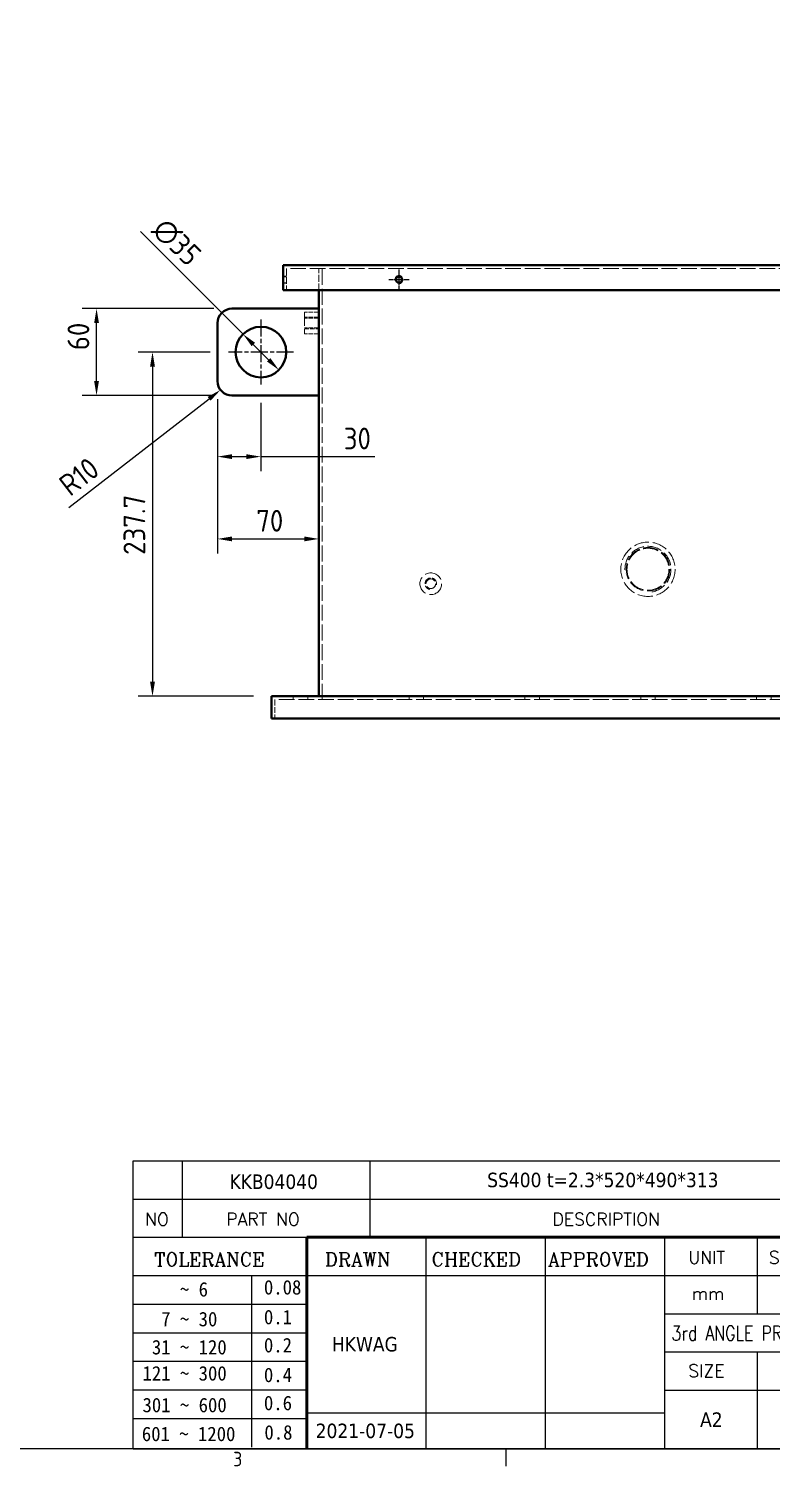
# Model space of a CAD drawing. Header units: millimetres. Extents: x 0 to 2970, y 0 to 2100.
# Drawn here: x 1898 to 2411, y 38 to 1031 of the extents above; entities that cross this region are included whole.
import ezdxf
from ezdxf.enums import TextEntityAlignment as Align

# ---------------------------------------------------------------- set-up
doc = ezdxf.new("R2010")
doc.units = ezdxf.units.MM
doc.header["$LTSCALE"] = 5
doc.linetypes.add('CHAIN', pattern=[0.35429999999999995, 0.2362, -0.0295, 0.0591, -0.0295])
doc.linetypes.add('DASHED', pattern=[0.2067, 0.1654, -0.0413])
doc.layers.get('0').update_dxf_attribs({"color": 3, "lineweight": 25})
for name, color, linetype, lineweight in [('가려진 것(ISO)', 2, 'DASHED', 18), ('가시적인 것(ISO)', 3, 'Continuous', 40), ('가시적인 좁은 것(ISO)', 3, 'Continuous', 35), ('경계(ISO)', 7, 'Continuous', 25), ('제목(ISO)', 5, 'Continuous', 50), ('중심 표식(ISO)', 1, 'Continuous', 25), ('치수(ISO)', 2, 'Continuous', 25)]:
    doc.layers.add(name, color=color, linetype=linetype, lineweight=lineweight)
doc.styles.add('HAN_291', font='')
doc.styles.add('RC_284', font='ROMANC.shx')
doc.styles.add('RC_287', font='ROMANC.shx')
doc.styles.add('문자 텍스트_PSTEK_POSCO', font='isocp.shx')
doc.styles.add('치수 텍스트_PSTEK_POSCO', font='isocp.shx')
doc.styles.add('텍스트 스타일198', font='tahoma.ttf')
doc.styles.add('텍스트 스타일333', font='ROMANC.shx', dxfattribs={"width": 0.800000011920929})
doc.styles.get('HAN_291').set_extended_font_data('GulimChe')
doc.dimstyles.new('치수_PSTEK_POSCO', dxfattribs={"dimscale": 5, "dimtxt": 3, "dimasz": 2, "dimexe": 2, "dimexo": 2.5, "dimgap": 1, "dimtad": 1, "dimrnd": 1e-08, "dimdsep": 46, "dimtxsty": '치수 텍스트_PSTEK_POSCO', "dimcen": 0.09, "dimdle": 10, "dimclrd": 7, "dimclre": 7, "dimclrt": 2, "dimadec": 1, "dimazin": 2, "dimtfac": 1, "dimtmove": 0, "dimatfit": 3, "dimfxl": 0, "dimtolj": 1, "dimlwd": -1, "dimlwe": -1, "dimarcsym": 0})

# ---------------------------------------------------------------- blocks, each defined once
blk = doc.blocks.new('경계 Default Border')
at = {"layer": '경계(ISO)'}
blk.add_line((445.4999923706055, 10), (445.4999923706055, 7.599999904632568), dxfattribs=at)
at = {"layer": '경계(ISO)', "flags": 128}
blk.add_lwpolyline([(10, 10), (10, 410), (584.0000152587891, 410), (584.0000152587891, 10), (10, 10)], dxfattribs=at)
at = {"layer": '경계(ISO)', "color": 2, "insert": (407.8206930345746, 7.580929648038), "char_height": 2.000000029802322, "attachment_point": 7, "style": '문자 텍스트_PSTEK_POSCO'}
blk.add_mtext('3', dxfattribs=at)
blk = doc.blocks.new('제목 블록 PSTEK')
at = {"color": 180}
for p, q in [((182.475792979055, 11.79100474011392), (182.4757929790549, 51.56524660363496)), ((182.4757929790549, 51.56524660363496), (372.4757929537551, 51.56524660363496)), ((189.2651435055721, 51.56524660363496), (189.2651435055722, 41.00524660363494)), ((215.2152739891528, 41.00524660363494), (215.2152739891528, 51.56524660363496)), ((182.475792979055, 46.2852466036349), (372.4757929537551, 46.28524660363492)), ((182.475792979055, 41.00524660363493), (206.451475290024, 41.00524660363493)), ((222.9401812389276, 11.79100474011392), (222.9401812389276, 41.00524660363494)), ((239.4288871878316, 11.79100474011392), (239.4288871878316, 41.00524660363494)), ((255.9175931367356, 11.79100474011392), (255.9175931367356, 41.00524660363494)), ((268.6918866058747, 41.00524660363494), (268.6918866058747, 30.44524660363498)), ((182.475792979055, 35.72524660363497), (206.451475290024, 35.72524660363497)), ((198.8621818849491, 12.02524660363491), (198.8621818849491, 35.72524660363497)), ((206.451475290024, 35.72524660363497), (372.4757929537551, 35.72524660363497)), ((182.475792979055, 31.77524660363492), (206.451475290024, 31.77524660363492)), ((255.917593136736, 30.44524660363498), (372.4757929537552, 30.44524660363501)), ((182.475792979055, 27.82524660363487), (206.451475290024, 27.82524660363487)), ((182.475792979055, 23.87524660363505), (206.451475290024, 23.87524660363505)), ((255.9175931367359, 25.16524660363502), (372.4757929537552, 25.165246603635)), ((268.6918866058744, 25.16524660363502), (268.6918866058744, 11.79100474011392)), ((182.475792979055, 19.92524660363478), (206.451475290024, 19.92524660363478)), ((255.9175931367359, 19.88524660363481), (310.0881549537553, 19.88524660363481)), ((182.475792979055, 15.97524660363496), (206.451475290024, 15.97524660363496)), ((206.451475290024, 16.74100474011396), (255.9175931367359, 16.74100474011396)), ((182.475792979055, 11.79100474011392), (372.4757929537551, 11.79100474011389))]:
    blk.add_line(p, q, dxfattribs=at)
at = {"color": 7, "lineweight": 50}
for p, q in [((206.4514752900237, 11.79100474011392), (206.4514752900237, 41.00524660363494)), ((206.451475290024, 41.00524660363494), (372.4757929537551, 41.00524660363496))]:
    blk.add_line(p, q, dxfattribs=at)
at = {"layer": '제목(ISO)', "lineweight": 18}
blk.add_line((182.475792979055, 35.72500474011393), (182.475792979055, 11.79100474011392), dxfattribs=at)
at = {"color": 2}
for s, height, style, p in [('NO', 1.742399930953979, 'RC_284', (184.135398793432, 42.62317362549192)), ('PART NO', 1.742399930953979, 'RC_284', (195.3359407378685, 42.62317362549192)), ('DESCRIPTION', 1.742399930953979, 'RC_284', (240.4025565652523, 42.62317362549192)), (' TOLERANCE', 1.899999976158142, 'RC_287', (184.0872874387979, 37.00893196870329)), ('DRAWN', 1.899999976158142, 'RC_287', (208.9766620976279, 37.00893196870329)), ('CHECKED', 1.899999976158142, 'RC_287', (223.6856844514997, 37.00893196870329)), ('APPROVED', 1.899999976158142, 'RC_287', (239.7795453577791, 37.00893196870329)), ('UNIT', 1.742399930953979, 'RC_284', (259.1652673287452, 37.34317362549218)), ('SCALE', 1.742399930953979, 'RC_284', (270.2934779252897, 37.34317362549218)), ('    ~ 6', 2.000000029802322, 'HAN_291', (183.7721304966814, 32.8176515608431)), ('0.08', 2.000000029802322, 'HAN_291', (200.5467345600617, 33.09873600004101)), ('mm', 1.742399930953979, 'RC_284', (259.6505418159997, 32.3543089683787)), ('  7 ~ 30', 2.000000029802322, 'HAN_291', (183.7721304966814, 28.70538114822415)), ('0.1', 2.000000029802322, 'HAN_291', (200.5467345600617, 28.98646558742206)), (' 31 ~ 120', 2.000000029802322, 'HAN_291', (183.7721304966814, 24.82628181916237)), ('0.2', 2.000000029802322, 'HAN_291', (200.5467345600617, 25.10736625836028)), ('121 ~ 300', 2.000000029802322, 'HAN_291', (183.7721304966814, 21.21401206133254)), ('0.4', 2.000000029802322, 'HAN_291', (200.5467345600617, 20.99509650053045)), ('SIZE', 1.742399930953979, 'RC_284', (259.1652673287452, 21.69497768947366)), ('301 ~ 600', 2.000000029802322, 'HAN_291', (183.7721304966814, 16.83491273227077)), ('0.6', 2.000000029802322, 'HAN_291', (200.5467345600617, 17.11599717146868)), ('601 ~ 1200', 2.000000029802322, 'HAN_291', (183.6802025156883, 12.84759660881125)), ('0.8', 2.000000029802322, 'HAN_291', (200.6097246063884, 13.05732192299702))]:
    blk.add_text(s, height=height, dxfattribs=dict(at, style=style)).set_placement(p)
at = {"color": 2, "style": '텍스트 스타일333', "width": 0.7999999523162842}
blk.add_text('3rd ANGLE PROJ.', height=2.000000029802322, dxfattribs=at).set_placement((256.8430306642954, 26.76148381654429))
at = {"layer": '제목(ISO)', "color": 7, "style": '텍스트 스타일198'}
for tag, p in [('4._COLOR_001', (314.437215400216, 49.5882790299826)), ('부품_번호_001', (195.7903726437438, 47.68071419841495)), ('설명_001', (231.3815222080338, 47.92245856837096)), ('재질_001', (291.700959055687, 47.92591818687281)), ("3._Q'TY_001", (312.7051684940307, 47.92188863680521)), ('질량\\P3;_001', (349.4577374920436, 48.1643332325385)), ('4._COLOR_002', (323.4400974706327, 46.21330697586907)), ('1._MODEL_NAME_001', (332.0304049806628, 37.36524659519486)), ('제목_001', (338.1474522096431, 32.12134217035067)), ('부품_번호_001', (334.4496128969756, 26.80591818687283)), ('설계자_001', (209.9396160013646, 25.23446884679021)), ('프로젝트_001', (271.5781103856521, 16.70760140974343)), ('시트_크기_001', (260.7896290458918, 14.81730632141838)), ('작성_날짜_001', (207.688440696938, 13.26600473167383)), ('프로젝트_002', (274.2373147712887, 13.28105905531428))]:
    blk.add_attdef(tag, p, '', height=2.000000029802322, dxfattribs=at)
for tag, p in [('점검자', (231.1845342133799, 26.23312567187446)), ('엔지니어링_승인자', (247.673240162284, 26.23312567187446)), ('점검_날짜', (231.1845342133799, 14.26600474011394)), ('엔지니어링_승인_날짜', (247.6732401622839, 14.26600474011394))]:
    blk.add_attdef(tag, text='', height=2.000000029802322, dxfattribs=at).set_placement(p, align=Align.MIDDLE_CENTER)
blk = doc.blocks.new('*D67')
at = {"layer": 'Defpoints', "color": 0, "transparency": 16777216}
for p in [(2038.29136022186, 787.4048477460615), (2030.386507447434, 781.2800373314719)]:
    blk.add_point(p, dxfattribs=at)
at = {"layer": '치수(ISO)', "color": 7, "transparency": 16777216}
blk.add_line((1925.663681074371, 700.139062803758), (2022.481654673009, 775.1552269168826), dxfattribs=at)
blk.add_solid([(2021.460852937244, 776.4727023792867), (2023.502456408774, 773.8377514544784), (2030.386507447434, 781.2800373314719)], dxfattribs=at)
at = {"layer": '치수(ISO)', "color": 2, "transparency": 16777216, "insert": (1921.960094443347, 713.0825339790844), "char_height": 15, "attachment_point": 4, "rotation": 37.769115427075846, "style": '치수 텍스트_PSTEK_POSCO'}
blk.add_mtext('\\A1;R10', dxfattribs=at)
blk = doc.blocks.new('*D68')
at = {"layer": 'Defpoints', "color": 0, "transparency": 16777216}
for p in [(2045.916991551093, 819.7792164168244), (2070.665728892626, 795.0304790752991)]:
    blk.add_point(p, dxfattribs=at)
at = {"layer": '치수(ISO)', "color": 7, "transparency": 16777216}
for p, q in [((2045.916991551093, 819.7792164168244), (1975.060081517978, 890.6361264499167)), ((2063.59466108076, 802.1015468871634), (2052.98805936296, 812.7081486049602))]:
    blk.add_line(p, q, dxfattribs=at)
for points in [[(2054.166570664937, 813.886659906938), (2051.809548060982, 811.5296373029822), (2045.916991551093, 819.7792164168244)], [(2064.773172382737, 803.2800581891412), (2062.416149778782, 800.9230355851856), (2070.665728892626, 795.0304790752991)]]:
    blk.add_solid(points, dxfattribs=at)
at = {"layer": '치수(ISO)', "color": 2, "transparency": 16777216, "insert": (1987.434450188742, 895.9394273088179), "char_height": 15, "attachment_point": 4, "rotation": 315.0000000000092, "style": '치수 텍스트_PSTEK_POSCO'}
blk.add_mtext('\\A1;∅35', dxfattribs=at)
blk = doc.blocks.new('*D69')
at = {"layer": 'Defpoints', "color": 0, "transparency": 16777216}
for p in [(2028.29136022186, 787.4048477460615), (2098.291360221923, 745.797535766955), (2098.291360221923, 678.3817802380103)]:
    blk.add_point(p, dxfattribs=at)
at = {"layer": '치수(ISO)', "color": 7, "transparency": 16777216}
for p, q in [((2028.29136022186, 774.9048477460615), (2028.29136022186, 668.3817802380103)), ((2038.29136022186, 678.3817802380103), (2088.291360221923, 678.3817802380103))]:
    blk.add_line(p, q, dxfattribs=at)
for points in [[(2038.29136022186, 680.0484469046769), (2038.29136022186, 676.7151135713436), (2028.29136022186, 678.3817802380103)], [(2088.291360221923, 680.0484469046769), (2088.291360221923, 676.7151135713436), (2098.291360221923, 678.3817802380103)]]:
    blk.add_solid(points, dxfattribs=at)
at = {"layer": '치수(ISO)', "color": 2, "transparency": 16777216, "insert": (2055.035454710081, 690.8817802380103), "char_height": 15, "attachment_point": 4, "style": '치수 텍스트_PSTEK_POSCO'}
blk.add_mtext('\\A1;70', dxfattribs=at)
blk = doc.blocks.new('*D70')
at = {"layer": 'Defpoints', "color": 0, "transparency": 16777216}
for p in [(1944.735314354263, 837.4048477460615), (2038.29136022186, 837.4048477460615), (2038.29136022186, 777.4048477460616)]:
    blk.add_point(p, dxfattribs=at)
at = {"layer": '치수(ISO)', "color": 7, "transparency": 16777216}
for p, q in [((2025.79136022186, 837.4048477460615), (1934.735314354263, 837.4048477460615)), ((1944.735314354263, 787.4048477460616), (1944.735314354263, 827.4048477460615)), ((2025.79136022186, 777.4048477460616), (1934.735314354263, 777.4048477460616))]:
    blk.add_line(p, q, dxfattribs=at)
for points in [[(1943.068647687597, 827.4048477460615), (1946.40198102093, 827.4048477460615), (1944.735314354263, 837.4048477460615)], [(1943.068647687597, 787.4048477460616), (1946.40198102093, 787.4048477460616), (1944.735314354263, 777.4048477460616)]]:
    blk.add_solid(points, dxfattribs=at)
at = {"layer": '치수(ISO)', "color": 2, "transparency": 16777216, "insert": (1932.235314354263, 808.7001233366128), "char_height": 15, "attachment_point": 4, "rotation": 90, "style": '치수 텍스트_PSTEK_POSCO'}
blk.add_mtext('\\A1;60', dxfattribs=at)
blk = doc.blocks.new('*D72')
at = {"layer": 'Defpoints', "color": 0, "transparency": 16777216}
for p in [(2028.29136022186, 787.4048477460615), (2058.29136022186, 784.9048477460617), (2058.29136022186, 735.1957478272942)]:
    blk.add_point(p, dxfattribs=at)
at = {"layer": '치수(ISO)', "color": 7, "transparency": 16777216}
for p, q in [((2028.29136022186, 774.9048477460615), (2028.29136022186, 725.1957478272942)), ((2058.29136022186, 772.4048477460617), (2058.29136022186, 725.1957478272942)), ((2038.29136022186, 735.1957478272942), (2048.29136022186, 735.1957478272942)), ((2058.29136022186, 735.1957478272942), (2137.015622931671, 735.1957478272942))]:
    blk.add_line(p, q, dxfattribs=at)
for points in [[(2038.29136022186, 736.8624144939608), (2038.29136022186, 733.5290811606276), (2028.29136022186, 735.1957478272942)], [(2048.29136022186, 736.8624144939608), (2048.29136022186, 733.5290811606276), (2058.29136022186, 735.1957478272942)]]:
    blk.add_solid(points, dxfattribs=at)
at = {"layer": '치수(ISO)', "color": 2, "transparency": 16777216, "insert": (2115.503811908049, 747.6957478272942), "char_height": 15, "attachment_point": 4, "style": '치수 텍스트_PSTEK_POSCO'}
blk.add_mtext('\\A1;30', dxfattribs=at)
blk = doc.blocks.new('*D73')
at = {"layer": 'Defpoints', "color": 0, "transparency": 16777216}
for p in [(2035.79136022186, 807.4048477460616), (1983.382450861977, 569.7048477460614), (2065.591360221932, 569.7048477460614)]:
    blk.add_point(p, dxfattribs=at)
at = {"layer": '치수(ISO)', "color": 7, "transparency": 16777216}
for p, q in [((2023.29136022186, 807.4048477460616), (1973.382450861977, 807.4048477460616)), ((1983.382450861977, 797.4048477460616), (1983.382450861977, 579.7048477460614)), ((2053.091360221932, 569.7048477460614), (1973.382450861977, 569.7048477460614))]:
    blk.add_line(p, q, dxfattribs=at)
for points in [[(1981.71578419531, 797.4048477460616), (1985.049117528644, 797.4048477460616), (1983.382450861977, 807.4048477460616)], [(1981.71578419531, 579.7048477460614), (1985.049117528644, 579.7048477460614), (1983.382450861977, 569.7048477460614)]]:
    blk.add_solid(points, dxfattribs=at)
at = {"layer": '치수(ISO)', "color": 2, "transparency": 16777216, "insert": (1970.880974484024, 667.3643949901559), "char_height": 15, "attachment_point": 4, "rotation": 90, "style": '치수 텍스트_PSTEK_POSCO'}
blk.add_mtext('\\A1;237.7', dxfattribs=at)

msp = doc.modelspace()

# ---------------------------------------------------------------- linework, layer by layer
at = {"layer": '가려진 것(ISO)', "ltscale": 5.713989734649658}
for p, q in [((2075.891360221924, 865.1048477460616), (2075.891360221924, 850.1048477460616)), ((2098.291360221922, 850.1048477460616), (2098.291360221922, 865.1048477460616))]:
    msp.add_line(p, q, dxfattribs=at)
at = {"layer": '가려진 것(ISO)', "ltscale": 13.05979442596436}
msp.add_line((2575.291360221935, 865.1048477460616), (2075.891360221924, 865.1048477460616), dxfattribs=at)
at = {"layer": '가려진 것(ISO)', "ltscale": 13.1943531036377}
msp.add_line((2100.591360221922, 567.4048477460616), (2100.591360221922, 867.4048477460616), dxfattribs=at)
at = {"layer": '가려진 것(ISO)', "ltscale": 0.876060426235199}
for p, q in [((2075.8913602219, 859.9048477460617), (2073.591360221907, 859.9048477460617)), ((2073.591360221907, 859.4718477460615), (2075.8913602219, 859.4718477460615)), ((2073.591360221906, 855.3378477460616), (2075.8913602219, 855.3378477460616)), ((2073.591360221907, 854.9048477460616), (2075.8913602219, 854.9048477460616)), ((2080.591360221926, 567.4048477460615), (2080.591360221926, 569.7048477460615)), ((2090.591360221926, 567.4048477460615), (2090.591360221926, 569.7048477460615)), ((2160.591360221926, 567.4048477460615), (2160.591360221926, 569.7048477460615)), ((2170.591360221926, 567.4048477460615), (2170.591360221926, 569.7048477460615)), ((2240.591360221926, 567.4048477460615), (2240.591360221926, 569.7048477460615)), ((2250.591360221926, 567.4048477460615), (2250.591360221926, 569.7048477460615)), ((2320.591360221926, 567.4048477460615), (2320.591360221926, 569.7048477460615)), ((2330.591360221926, 567.4048477460615), (2330.591360221926, 569.7048477460615)), ((2400.591360221926, 567.4048477460615), (2400.591360221926, 569.7048477460615)), ((2410.591360221926, 567.4048477460615), (2410.591360221926, 569.7048477460615))]:
    msp.add_line(p, q, dxfattribs=at)
at = {"layer": '가려진 것(ISO)', "ltscale": 11.39910221099854}
msp.add_line((2088.291360221833, 834.9048477460615), (2088.291360221833, 819.9048477460616), dxfattribs=at)
at = {"layer": '가려진 것(ISO)', "ltscale": 3.809293270111084}
for p, q in [((2098.291360221834, 834.9048477460617), (2088.291360221833, 834.9048477460617)), ((2098.291360221833, 831.4048477460617), (2088.291360221833, 831.4048477460617)), ((2098.291360221833, 830.7283477460617), (2088.291360221833, 830.7283477460617)), ((2098.291360221833, 824.0813477460616), (2088.291360221833, 824.0813477460616)), ((2088.291360221833, 823.4048477460616), (2098.291360221833, 823.4048477460616)), ((2098.291360221833, 819.9048477460616), (2088.291360221833, 819.9048477460616))]:
    msp.add_line(p, q, dxfattribs=at)
at = {"layer": '가려진 것(ISO)', "ltscale": 4.95211124420166}
msp.add_line((2067.891360221931, 567.4048477460615), (2067.891360221931, 554.4048477460615), dxfattribs=at)
at = {"layer": '가려진 것(ISO)', "ltscale": 13.12351989746094}
msp.add_line((2583.291360221931, 567.4048477460615), (2067.891360221931, 567.4048477460615), dxfattribs=at)
at = {"layer": '가려진 것(ISO)', "ltscale": 12.66566944122314}
msp.add_circle((2325.591360221797, 657.4048477460616), 18.75000000000001, dxfattribs=at)
at = {"layer": '가려진 것(ISO)', "ltscale": 13.03003978729248}
msp.add_circle((2325.591360221782, 657.4048477460616), 15.00287146020407, dxfattribs=at)
at = {"layer": '가려진 것(ISO)', "ltscale": 12.59329414367676}
msp.add_circle((2325.591360221797, 657.4048477460616), 14.5, dxfattribs=at)
at = {"layer": '가려진 것(ISO)', "ltscale": 15.19880294799805}
msp.add_circle((2175.591360221802, 647.4048477460617), 7.5, dxfattribs=at)
at = {"layer": '가려진 것(ISO)', "ltscale": 10.10264492034912}
msp.add_circle((2175.591360221802, 647.4048477460617), 3.323500000000001, dxfattribs=at)
at = {"layer": '가려진 것(ISO)', "ltscale": 12.07219791412354}
msp.add_arc((2325.591360221787, 657.4048477460616), 15.88572198318276, 280.000000000049, 189.9999999999977, dxfattribs=at)
at = {"layer": '가려진 것(ISO)', "ltscale": 7.180437088012695}
msp.add_arc((2175.591360221802, 647.4048477460617), 3.999999999999988, 350.0000000000049, 259.9999999999529, dxfattribs=at)
at = {"layer": '가시적인 것(ISO)'}
for p, q in [((2073.59136022193, 867.4048477460616), (2073.59136022193, 850.1048477460616)), ((2577.59136022193, 867.4048477460616), (2073.59136022193, 867.4048477460616)), ((2577.59136022193, 850.1048477460616), (2073.59136022193, 850.1048477460616)), ((2098.291360221922, 569.7048477460615), (2098.291360221922, 850.1048477460616)), ((2098.29136022186, 837.4048477460615), (2038.29136022186, 837.4048477460615)), ((2028.29136022186, 827.4048477460616), (2028.29136022186, 787.4048477460616)), ((2038.29136022186, 777.4048477460616), (2098.29136022186, 777.4048477460616)), ((2585.591360221932, 569.7048477460615), (2065.591360221932, 569.7048477460615)), ((2065.591360221932, 569.7048477460615), (2065.591360221932, 554.4048477460615)), ((2585.591360221932, 554.4048477460615), (2065.591360221932, 554.4048477460615))]:
    msp.add_line(p, q, dxfattribs=at)
for centre, radius in [((2153.59136022193, 857.4048477460616), 2.067000000000001), ((2058.29136022186, 807.4048477460616), 17.5)]:
    msp.add_circle(centre, radius, dxfattribs=at)
for centre, start, end in [((2038.29136022186, 827.4048477460616), 90, 180), ((2038.29136022186, 787.4048477460617), 180, 270)]:
    msp.add_arc(centre, 10.00000000000004, start, end, dxfattribs=at)
at = {"layer": '가시적인 좁은 것(ISO)'}
msp.add_arc((2153.591360221929, 857.4048477460616), 2.499999999999946, 280.0000000000483, 189.9999999999954, dxfattribs=at)
at = {"layer": '중심 표식(ISO)', "linetype": 'CHAIN', "ltscale": 3.141061067581177}
for p, q in [((2153.59136022193, 864.4718477460615), (2153.59136022193, 850.3378477460615)), ((2160.658360221929, 857.4048477460615), (2146.52436022193, 857.4048477460615))]:
    msp.add_line(p, q, dxfattribs=at)
at = {"layer": '중심 표식(ISO)', "linetype": 'CHAIN', "ltscale": 10.00076675415039}
for p, q in [((2058.29136022186, 829.9048477460616), (2058.29136022186, 784.9048477460617)), ((2080.79136022186, 807.4048477460616), (2035.79136022186, 807.4048477460616))]:
    msp.add_line(p, q, dxfattribs=at)

# ---------------------------------------------------------------- block references
at = {"xscale": 5, "yscale": 5, "zscale": 5}
msp.add_blockref('경계 Default Border', (0, 0), dxfattribs=at)
ref = msp.add_blockref('제목 블록 PSTEK', (1057.621035231224, -8.955023700569475), dxfattribs=dict(xscale=5, yscale=5, zscale=5))
ref.add_attrib('설계자_001', 'HKWAG', (2107.319115238047, 117.2173205333816), dxfattribs={"layer": '제목(ISO)', "color": 7, "height": 10.00000014901161, "style": '텍스트 스타일198'})
ref.add_attrib('시트_크기_001', 'A2', (2361.569180460683, 65.13150790652242), dxfattribs={"layer": '제목(ISO)', "color": 7, "height": 10.00000014901161, "style": '텍스트 스타일198'})
ref.add_attrib('작성_날짜_001', '2021-07-05', (2096.063238715914, 57.37499995779969), dxfattribs={"layer": '제목(ISO)', "color": 7, "height": 10.00000014901161, "style": '텍스트 스타일198'})
ref.add_attrib('설명_001', 'SS400 t=2.3*520*490*313', (2214.528646271393, 230.6572691412854), dxfattribs={"layer": '제목(ISO)', "color": 7, "height": 10.00000014901161, "style": '텍스트 스타일198'})
ref.add_attrib('부품_번호_001', 'KKB04040', (2036.572898449943, 229.4485472915053), dxfattribs={"layer": '제목(ISO)', "color": 7, "height": 10.00000014901161, "style": '텍스트 스타일198'})

# ---------------------------------------------------------------- dimensions: what is measured, and where the dimension line sits
at = {"layer": '치수(ISO)', "color": 7}
dim = msp.add_diameter_dim_2p(p1=(2070.665728892626, 795.0304790752991), p2=(2045.916991551093, 819.7792164168244), dimstyle='치수_PSTEK_POSCO', override={"dimdec": 2, "dimlfac": 0.9999999999999968, "dimtp": 0, "dimtm": -0, "dimtdec": 2, "dimatfit": 2}, dxfattribs=at)
dim.commit()
dim.dimension.update_dxf_attribs({"geometry": '*D68', "text_midpoint": (1989.421887055822, 876.274320912078), "dimtype": 163})
for base, p1, p2, angle, override, picture, middle in [((1944.735314354263, 837.4048477460615), (2038.29136022186, 777.4048477460616), (2038.29136022186, 837.4048477460615), 270, {"dimdec": 2, "dimtp": 0, "dimtm": -0, "dimtdec": 2, "dimtofl": 0, "dimatfit": 1}, '*D70', (1944.735314354263, 817.4048477460616)), ((1983.382450861977, 569.7048477460614), (2035.79136022186, 807.4048477460616), (2065.591360221932, 569.7048477460614), 90, {"dimdec": 2, "dimtp": 0, "dimtm": -0, "dimtdec": 2, "dimtofl": 0, "dimatfit": 1}, '*D73', (1983.382450861977, 688.5548477460615)), ((2098.291360221923, 678.3817802380103), (2028.29136022186, 787.4048477460615), (2098.291360221923, 745.797535766955), 180, {"dimdec": 2, "dimse2": 1, "dimtp": 0, "dimtm": -0, "dimtdec": 2, "dimtofl": 0, "dimatfit": 1}, '*D69', (2063.291360221891, 678.3817802380103)), ((2058.29136022186, 735.1957478272942), (2028.29136022186, 787.4048477460615), (2058.29136022186, 784.9048477460617), 180, {"dimdec": 2, "dimtp": 0, "dimtm": -0, "dimtdec": 2, "dimtofl": 0, "dimatfit": 2}, '*D72', (2123.75971741986, 735.1957478272942))]:
    dim = msp.add_linear_dim(base=base, p1=p1, p2=p2, angle=angle, dimstyle='치수_PSTEK_POSCO', override=override, dxfattribs=at)
    dim.commit()
    dim.dimension.update_dxf_attribs({"geometry": picture, "text_midpoint": middle, "dimtype": 160})
dim = msp.add_radius_dim(center=(2038.29136022186, 787.4048477460615), mpoint=(2030.386507447434, 781.2800373314719), dimstyle='치수_PSTEK_POSCO', override={"dimdec": 2, "dimcen": 0, "dimtp": 0, "dimtm": -0, "dimtdec": 2, "dimtofl": 0}, dxfattribs=at)
dim.commit()
dim.dimension.update_dxf_attribs({"geometry": '*D67', "text_midpoint": (1939.699462969118, 711.0142183036787), "dimtype": 164})

doc.saveas('drawing.dxf')
